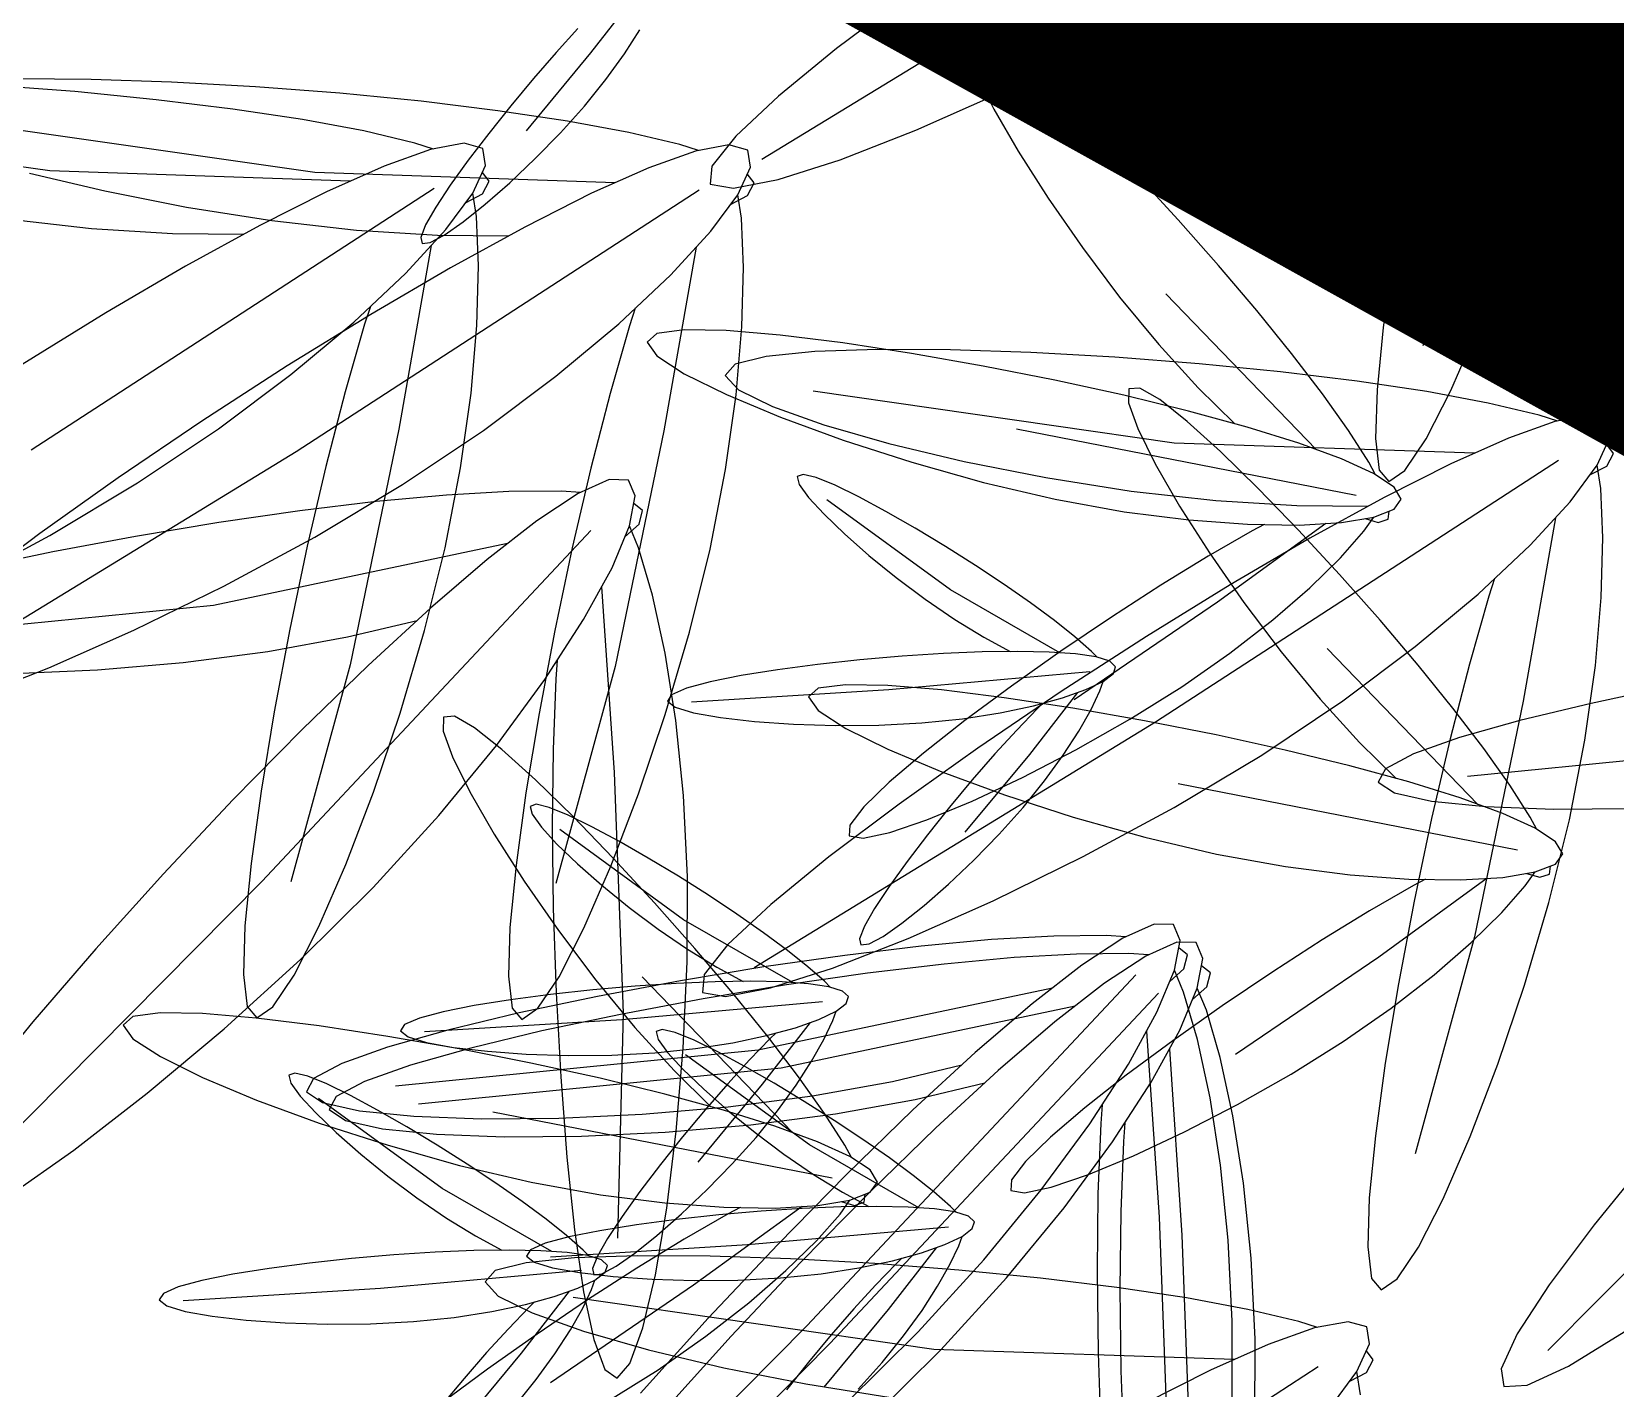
# Model space of a CAD drawing. Extents: x 302512 to 1034855, y -184136 to 410364.
# Drawn here: x 586775 to 588462, y 41846 to 43291 of the extents above; entities that cross this region are included whole.
import ezdxf

# ---------------------------------------------------------------- set-up
doc = ezdxf.new("R2010")
doc.units = 0
doc.header["$MEASUREMENT"] = 0
doc.linetypes.add('DASHED2', pattern=[0.375, 0.25, -0.125])
for name, color, linetype in [('PUB_TEXT', 7, 'Continuous'), ('坐椅', 7, 'Continuous'), ('树', 80, 'Continuous'), ('绿化', 97, 'Continuous'), ('绿地', 3, 'Continuous')]:
    doc.layers.add(name, color=color, linetype=linetype)
doc.styles.add('DIM_FONT', font='SIMPLEX.shx', dxfattribs={"width": 0.8})

# ---------------------------------------------------------------- blocks, each defined once
blk = doc.blocks.new('_F43BVI')
at = {"layer": '绿地'}
for p, q in [((-0.12917, 0.84887), (-0.16426, 0.68914)), ((-0.53226, 0.83899), (-0.43848, 0.78544)), ((-0.44282, 0.82194), (-0.47524, 0.8422)), ((-0.00488, 0.8314), (0.09169, 0.64362)), ((-0.41097, 0.80005), (-0.44282, 0.82194)), ((-0.38092, 0.77764), (-0.41097, 0.80005)), ((-0.28172, 0.7963), (-0.28648, 0.79462)), ((-0.27727, 0.79164), (-0.28172, 0.7963)), ((-0.2758, 0.78324), (-0.27727, 0.79164)), ((-0.49501, 0.78361), (-0.46214, 0.76467)), ((-0.43848, 0.78544), (-0.35416, 0.72998)), ((-0.26846, 0.78594), (-0.27895, 0.78766)), ((-0.24713, 0.78003), (-0.26846, 0.78594)), ((-0.1744, 0.78779), (-0.17825, 0.75194)), ((-0.35392, 0.75581), (-0.38092, 0.77764)), ((-0.30324, 0.77701), (-0.30838, 0.7699)), ((-0.22199, 0.77105), (-0.24713, 0.78003)), ((-0.30838, 0.7699), (-0.32063, 0.74979)), ((-0.28635, 0.7718), (-0.23074, 0.56357)), ((-0.19383, 0.75909), (-0.22199, 0.77105)), ((-0.46214, 0.76467), (-0.42904, 0.7465)), ((-0.26237, 0.76259), (-0.18863, 0.72331)), ((-0.33118, 0.73569), (-0.35392, 0.75581)), ((-0.16344, 0.74422), (-0.19383, 0.75909)), ((-0.13839, 0.7212), (-0.12789, 0.7543)), ((-0.42904, 0.7465), (-0.39705, 0.72986)), ((-0.32063, 0.74979), (-0.33402, 0.72522)), ((-0.17825, 0.75194), (-0.18085, 0.71921)), ((-0.13161, 0.72653), (-0.16344, 0.74422)), ((-0.30113, 0.737), (-0.34724, 0.61025)), ((-0.31394, 0.71837), (-0.33118, 0.73569)), ((-0.39705, 0.72986), (-0.36751, 0.71553)), ((-0.33402, 0.72522), (-0.34819, 0.69692)), ((-0.24486, 0.72819), (-0.23811, 0.72328)), ((-0.09919, 0.70626), (-0.13161, 0.72653)), ((-0.30344, 0.70497), (-0.31394, 0.71837)), ((-0.23811, 0.72328), (-0.21191, 0.70553)), ((-0.18863, 0.72331), (-0.09486, 0.66976)), ((-0.18085, 0.71921), (-0.18198, 0.69115)), ((-0.14886, 0.6927), (-0.13839, 0.7212)), ((-0.36751, 0.71553), (-0.34178, 0.70428)), ((-0.13202, 0.71132), (-0.13824, 0.71021)), ((-0.11122, 0.71053), (-0.11452, 0.71204)), ((-0.34178, 0.70428), (-0.3212, 0.69686)), ((-0.3009, 0.69659), (-0.30344, 0.70497)), ((-0.21191, 0.70553), (-0.18277, 0.68694)), ((-0.15465, 0.70594), (-0.17387, 0.69993)), ((-0.13824, 0.71021), (-0.15465, 0.70594)), ((-0.1147, 0.70081), (-0.11125, 0.70589)), ((-0.10955, 0.69853), (-0.11412, 0.70467)), ((-0.11125, 0.70589), (-0.11122, 0.71053)), ((-0.06734, 0.68437), (-0.09919, 0.70626)), ((-0.34819, 0.69692), (-0.36282, 0.66561)), ((-0.3212, 0.69686), (-0.30713, 0.69404)), ((-0.30713, 0.69404), (-0.3009, 0.69659)), ((-0.12588, 0.70017), (-0.20135, 0.56457)), ((-0.17387, 0.69993), (-0.19537, 0.69238)), ((-0.10147, 0.68479), (-0.10955, 0.69853)), ((-0.31197, 0.69069), (-0.32838, 0.68642)), ((-0.30575, 0.69179), (-0.31197, 0.69069)), ((-0.28496, 0.69101), (-0.28826, 0.69252)), ((-0.28499, 0.68637), (-0.28496, 0.69101)), ((-0.15095, 0.68956), (-0.23827, 0.64706)), ((-0.19537, 0.69238), (-0.21861, 0.6835)), ((-0.18198, 0.69115), (-0.18141, 0.66928)), ((-0.15872, 0.67035), (-0.14886, 0.6927)), ((-0.32838, 0.68642), (-0.34761, 0.6804)), ((-0.30351, 0.65392), (-0.29331, 0.68427)), ((-0.28844, 0.68128), (-0.28499, 0.68637)), ((-0.28329, 0.679), (-0.28785, 0.68515)), ((-0.21861, 0.6835), (-0.24307, 0.6735)), ((-0.18277, 0.68694), (-0.15138, 0.66794)), ((-0.11809, 0.68339), (-0.09959, 0.62616)), ((-0.09295, 0.66756), (-0.10147, 0.68479)), ((-0.0373, 0.66196), (-0.06734, 0.68437)), ((-0.57436, 0.67924), (-0.52551, 0.47382)), ((-0.29962, 0.68064), (-0.37509, 0.54505)), ((-0.34761, 0.6804), (-0.36911, 0.67285)), ((-0.27521, 0.66527), (-0.28329, 0.679)), ((-0.32469, 0.67003), (-0.41201, 0.62753)), ((-0.36911, 0.67285), (-0.39235, 0.66398)), ((-0.24307, 0.6735), (-0.26812, 0.66261)), ((-0.18141, 0.66928), (-0.17891, 0.65514)), ((-0.16739, 0.65569), (-0.15872, 0.67035)), ((-0.15138, 0.66794), (-0.11852, 0.64899)), ((-0.09486, 0.66976), (-0.01053, 0.6143)), ((-0.39235, 0.66398), (-0.41681, 0.65397)), ((-0.36282, 0.66561), (-0.37757, 0.63201)), ((-0.26812, 0.66261), (-0.29283, 0.65126)), ((-0.29182, 0.66387), (-0.27333, 0.60663)), ((-0.26669, 0.64804), (-0.27521, 0.66527)), ((-0.08437, 0.64727), (-0.09295, 0.66756)), ((-0.01029, 0.64014), (-0.0373, 0.66196)), ((-0.41681, 0.65397), (-0.44186, 0.64309)), ((-0.3169, 0.62005), (-0.30351, 0.65392)), ((-0.19378, 0.64776), (-0.17331, 0.65836)), ((-0.17891, 0.65514), (-0.17426, 0.65027)), ((-0.17426, 0.65027), (-0.16739, 0.65569)), ((-0.12625, 0.65683), (-0.12521, 0.65091)), ((-0.29283, 0.65126), (-0.31617, 0.63989)), ((-0.25811, 0.62775), (-0.26669, 0.64804)), ((-0.21766, 0.63694), (-0.19378, 0.64776)), ((-0.12521, 0.65091), (-0.12054, 0.62861)), ((-0.11852, 0.64899), (-0.08541, 0.63082)), ((-0.07609, 0.62437), (-0.08437, 0.64727)), ((-0.44186, 0.64309), (-0.46657, 0.63174)), ((-0.31617, 0.63989), (-0.33712, 0.62895)), ((0.01245, 0.62001), (-0.01029, 0.64014)), ((-0.36752, 0.62824), (-0.34705, 0.63883)), ((-0.29998, 0.63731), (-0.29895, 0.63139)), ((-0.24328, 0.62688), (-0.21766, 0.63694)), ((-0.46657, 0.63174), (-0.48991, 0.62037)), ((-0.37757, 0.63201), (-0.39206, 0.59695)), ((-0.3914, 0.61741), (-0.36752, 0.62824)), ((-0.33712, 0.62895), (-0.35467, 0.6189)), ((-0.29895, 0.63139), (-0.29427, 0.60908)), ((-0.2696, 0.61784), (-0.24328, 0.62688)), ((-0.24983, 0.60484), (-0.25811, 0.62775)), ((-0.12054, 0.62861), (-0.11477, 0.6044)), ((-0.09959, 0.62616), (-0.07787, 0.5515)), ((-0.08541, 0.63082), (-0.05342, 0.61418)), ((-0.48991, 0.62037), (-0.51086, 0.60943)), ((-0.35467, 0.6189), (-0.36778, 0.61018)), ((-0.33276, 0.58526), (-0.3169, 0.62005)), ((-0.06848, 0.59927), (-0.07609, 0.62437)), ((0.02969, 0.60269), (0.01245, 0.62001)), ((-0.41702, 0.60735), (-0.3914, 0.61741)), ((-0.29545, 0.61008), (-0.2696, 0.61784)), ((-0.05342, 0.61418), (-0.02388, 0.59986)), ((-0.51086, 0.60943), (-0.5284, 0.59937)), ((-0.44334, 0.59832), (-0.41702, 0.60735)), ((-0.34724, 0.61025), (-0.41951, 0.46355)), ((-0.36778, 0.61018), (-0.37545, 0.60325)), ((-0.31965, 0.60382), (-0.29545, 0.61008)), ((-0.29427, 0.60908), (-0.2885, 0.58488)), ((-0.27333, 0.60663), (-0.25161, 0.53198)), ((-0.24221, 0.57975), (-0.24983, 0.60484)), ((-0.11477, 0.6044), (-0.10804, 0.57885)), ((-0.5284, 0.59937), (-0.54152, 0.59065)), ((-0.46919, 0.59055), (-0.44334, 0.59832)), ((-0.39206, 0.59695), (-0.40576, 0.56176)), ((-0.37545, 0.60325), (-0.37664, 0.59855)), ((-0.37664, 0.59855), (-0.37071, 0.59643)), ((-0.35845, 0.59676), (-0.34104, 0.5993)), ((-0.34104, 0.5993), (-0.31965, 0.60382)), ((-0.06184, 0.57256), (-0.06848, 0.59927)), ((-0.02388, 0.59986), (0.00185, 0.5886)), ((0.04019, 0.58929), (0.02969, 0.60269)), ((-0.54152, 0.59065), (-0.54919, 0.58372)), ((-0.49339, 0.58429), (-0.46919, 0.59055)), ((-0.37071, 0.59643), (-0.35845, 0.59676)), ((-0.54919, 0.58372), (-0.55038, 0.57903)), ((-0.51478, 0.57977), (-0.49339, 0.58429)), ((-0.35031, 0.55083), (-0.33276, 0.58526)), ((-0.2885, 0.58488), (-0.28178, 0.55933)), ((0.00185, 0.5886), (0.02243, 0.58118)), ((0.04273, 0.58091), (0.04019, 0.58929)), ((-0.55038, 0.57903), (-0.54445, 0.5769)), ((-0.54445, 0.5769), (-0.53219, 0.57723)), ((-0.53219, 0.57723), (-0.51478, 0.57977)), ((-0.23558, 0.55303), (-0.24221, 0.57975)), ((-0.10804, 0.57885), (-0.10052, 0.5526)), ((0.02243, 0.58118), (0.0365, 0.57836)), ((0.0365, 0.57836), (0.04273, 0.58091)), ((-0.05632, 0.54529), (-0.06184, 0.57256)), ((-0.40576, 0.56176), (-0.41808, 0.52787)), ((-0.23074, 0.56357), (-0.18188, 0.35815)), ((0.07138, 0.56783), (0.06662, 0.56615)), ((0.07583, 0.56318), (0.07138, 0.56783)), ((0.0773, 0.55477), (0.07583, 0.56318)), ((-0.28178, 0.55933), (-0.27426, 0.53307)), ((0.08464, 0.55747), (0.07415, 0.55919)), ((-0.36861, 0.51812), (-0.35031, 0.55083)), ((-0.26659, 0.54772), (-0.2699, 0.54609)), ((-0.23006, 0.52576), (-0.23558, 0.55303)), ((-0.11625, 0.55209), (-0.12047, 0.54932)), ((-0.11082, 0.54863), (-0.11625, 0.55209)), ((-0.10738, 0.54082), (-0.11082, 0.54863)), ((-0.10052, 0.5526), (-0.09248, 0.52662)), ((0.04986, 0.54854), (0.04472, 0.54143)), ((-0.2784, 0.54104), (-0.2882, 0.53455)), ((-0.26135, 0.54247), (-0.28165, 0.45425)), ((-0.2699, 0.54609), (-0.2784, 0.54104)), ((-0.25193, 0.5442), (-0.25548, 0.5469)), ((-0.24517, 0.53781), (-0.25193, 0.5442)), ((-0.1271, 0.54486), (-0.13131, 0.54209)), ((-0.12166, 0.5414), (-0.1271, 0.54486)), ((-0.11822, 0.53359), (-0.12166, 0.5414)), ((-0.1009, 0.5452), (-0.11149, 0.54436)), ((-0.07877, 0.54456), (-0.1009, 0.5452)), ((-0.05222, 0.54186), (-0.07877, 0.54456)), ((-0.052, 0.51865), (-0.05632, 0.54529)), ((-0.02201, 0.53698), (-0.05222, 0.54186)), ((0.04472, 0.54143), (0.03247, 0.52132)), ((0.06675, 0.54333), (0.12236, 0.3351)), ((-0.2882, 0.53455), (-0.29902, 0.52684)), ((-0.27426, 0.53307), (-0.26622, 0.50709)), ((-0.25426, 0.53433), (-0.23462, 0.50526)), ((-0.23761, 0.52953), (-0.24517, 0.53781)), ((-0.11174, 0.53797), (-0.12234, 0.53713)), ((-0.08962, 0.53733), (-0.11174, 0.53797)), ((-0.06306, 0.53463), (-0.08962, 0.53733)), ((-0.03286, 0.52975), (-0.06306, 0.53463)), ((0.01105, 0.52981), (-0.02201, 0.53698)), ((-0.41808, 0.52787), (-0.42843, 0.49672)), ((-0.27367, 0.53246), (-0.31571, 0.49448)), ((-0.29902, 0.52684), (-0.31061, 0.51809)), ((-0.22951, 0.51956), (-0.23761, 0.52953)), ((-0.13253, 0.52821), (-0.13582, 0.52008)), ((-0.11488, 0.52719), (-0.01108, 0.3383)), ((-0.09248, 0.52662), (-0.08426, 0.502)), ((0.00021, 0.52258), (-0.03286, 0.52975)), ((0.04619, 0.52024), (0.01105, 0.52981)), ((-0.22573, 0.49912), (-0.23006, 0.52576)), ((-0.22116, 0.50806), (-0.22951, 0.51956)), ((-0.14337, 0.52098), (-0.14666, 0.51285)), ((-0.13582, 0.52008), (-0.14291, 0.49762)), ((-0.12573, 0.51996), (-0.02193, 0.33107)), ((-0.08939, 0.52398), (-0.00841, 0.50348)), ((0.03535, 0.51301), (0.00021, 0.52258)), ((0.03247, 0.52132), (0.01908, 0.49675)), ((0.08252, 0.50832), (0.04619, 0.52024)), ((-0.38672, 0.4885), (-0.36861, 0.51812)), ((-0.31061, 0.51809), (-0.32269, 0.50852)), ((-0.25452, 0.51813), (-0.25299, 0.51497)), ((-0.25299, 0.51497), (-0.24675, 0.50324)), ((-0.14666, 0.51285), (-0.15375, 0.49039)), ((-0.10024, 0.51675), (-0.01925, 0.49625)), ((-0.04895, 0.49383), (-0.052, 0.51865)), ((0.07167, 0.50109), (0.03535, 0.51301)), ((-0.32269, 0.50852), (-0.33496, 0.49836)), ((-0.2909, 0.50209), (-0.28114, 0.51135)), ((-0.26622, 0.50709), (-0.25799, 0.48247)), ((-0.23462, 0.50526), (-0.21034, 0.46694)), ((-0.21282, 0.49524), (-0.22116, 0.50806)), ((0.05197, 0.50853), (0.00586, 0.38178)), ((-0.33496, 0.49836), (-0.34697, 0.488)), ((-0.30252, 0.49216), (-0.2909, 0.50209)), ((-0.24675, 0.50324), (-0.23959, 0.49061)), ((-0.22268, 0.47431), (-0.22573, 0.49912)), ((-0.14291, 0.49762), (-0.15003, 0.47057)), ((-0.08426, 0.502), (-0.07615, 0.47979)), ((-0.00841, 0.50348), (0.09545, 0.47392)), ((-0.42843, 0.49672), (-0.43624, 0.46974)), ((-0.31571, 0.49448), (-0.37138, 0.45425)), ((-0.31525, 0.48236), (-0.30252, 0.49216)), ((-0.23959, 0.49061), (-0.23168, 0.47738)), ((-0.20477, 0.48134), (-0.21282, 0.49524)), ((-0.15375, 0.49039), (-0.16087, 0.46334)), ((-0.06417, 0.49478), (-0.05644, 0.49162)), ((-0.05644, 0.49162), (-0.02675, 0.48065)), ((-0.04726, 0.47204), (-0.04895, 0.49383)), ((-0.01925, 0.49625), (0.08461, 0.46669)), ((0.01908, 0.49675), (0.00491, 0.46845)), ((-0.40371, 0.46333), (-0.38672, 0.4885)), ((-0.34697, 0.488), (-0.3582, 0.47784)), ((-0.12091, 0.48987), (-0.13537, 0.35577)), ((-0.07502, 0.48755), (-0.06729, 0.48439)), ((-0.06729, 0.48439), (-0.0376, 0.47342)), ((-0.3582, 0.47784), (-0.36817, 0.46832)), ((-0.32853, 0.47304), (-0.31525, 0.48236)), ((-0.25799, 0.48247), (-0.24988, 0.46027)), ((-0.23168, 0.47738), (-0.22321, 0.46389)), ((-0.19726, 0.46696), (-0.20477, 0.48134)), ((-0.13176, 0.48264), (-0.14622, 0.34854)), ((-0.07615, 0.47979), (-0.06847, 0.46109)), ((-0.02675, 0.48065), (0.00598, 0.46957)), ((-0.43624, 0.46974), (-0.44091, 0.44837)), ((-0.34176, 0.46449), (-0.32853, 0.47304)), ((-0.22099, 0.45251), (-0.22268, 0.47431)), ((-0.15003, 0.47057), (-0.15702, 0.4397)), ((-0.04701, 0.45444), (-0.04726, 0.47204)), ((-0.0376, 0.47342), (-0.00486, 0.46234)), ((0.00598, 0.46957), (0.04101, 0.45862)), ((-0.51658, 0.46733), (-0.52134, 0.46565)), ((-0.51213, 0.46267), (-0.51658, 0.46733)), ((-0.51066, 0.45426), (-0.51213, 0.46267)), ((-0.41863, 0.44398), (-0.40371, 0.46333)), ((-0.36817, 0.46832), (-0.37637, 0.45984)), ((-0.35431, 0.45706), (-0.34176, 0.46449)), ((-0.22321, 0.46389), (-0.2145, 0.45063)), ((-0.19052, 0.45273), (-0.19726, 0.46696)), ((-0.16087, 0.46334), (-0.16787, 0.43247)), ((0.00491, 0.46845), (-0.00972, 0.43714)), ((-0.00486, 0.46234), (0.03016, 0.45139)), ((-0.50332, 0.45696), (-0.51381, 0.45868)), ((-0.48199, 0.45106), (-0.50332, 0.45696)), ((-0.37637, 0.45984), (-0.38231, 0.45282)), ((-0.36556, 0.45106), (-0.35431, 0.45706)), ((-0.24988, 0.46027), (-0.2422, 0.44156)), ((-0.06847, 0.46109), (-0.06153, 0.44695)), ((0.04101, 0.45862), (0.07745, 0.44809)), ((-0.5381, 0.44804), (-0.54324, 0.44092)), ((-0.45685, 0.44208), (-0.48199, 0.45106)), ((-0.44091, 0.44837), (-0.44187, 0.43405)), ((-0.38231, 0.45282), (-0.38548, 0.4477)), ((-0.38548, 0.4477), (-0.38538, 0.44487)), ((-0.3749, 0.44681), (-0.36556, 0.45106)), ((-0.28165, 0.45425), (-0.30391, 0.36841)), ((-0.22074, 0.43492), (-0.22099, 0.45251)), ((-0.2145, 0.45063), (-0.20589, 0.43817)), ((-0.18478, 0.43932), (-0.19052, 0.45273)), ((-0.04828, 0.44225), (-0.04701, 0.45444)), ((0.03016, 0.45139), (0.06661, 0.44086)), ((-0.61439, 0.44467), (-0.59475, 0.4156)), ((-0.54324, 0.44092), (-0.55549, 0.42081)), ((-0.52121, 0.44282), (-0.4656, 0.23459)), ((-0.42869, 0.43011), (-0.45685, 0.44208)), ((-0.43055, 0.43182), (-0.41863, 0.44398)), ((-0.38538, 0.44487), (-0.38172, 0.44464)), ((-0.38172, 0.44464), (-0.3749, 0.44681)), ((-0.2422, 0.44156), (-0.23527, 0.42742)), ((-0.06153, 0.44695), (-0.05566, 0.43844)), ((-0.05116, 0.43664), (-0.04828, 0.44225)), ((-0.58965, 0.4299), (-0.59774, 0.43988)), ((-0.49723, 0.43361), (-0.42349, 0.39434)), ((-0.44187, 0.43405), (-0.43852, 0.4282)), ((-0.22202, 0.42273), (-0.22074, 0.43492)), ((-0.20589, 0.43817), (-0.19775, 0.42704)), ((-0.1803, 0.42738), (-0.18478, 0.43932)), ((-0.15702, 0.4397), (-0.16374, 0.4058)), ((-0.10336, 0.40863), (-0.10071, 0.44054)), ((-0.05566, 0.43844), (-0.05116, 0.43664)), ((-0.00972, 0.43714), (-0.02447, 0.40354)), ((-0.58129, 0.41841), (-0.58965, 0.4299)), ((-0.43852, 0.4282), (-0.43055, 0.43182)), ((-0.3983, 0.41524), (-0.42869, 0.43011)), ((-0.23527, 0.42742), (-0.2294, 0.41892)), ((-0.19775, 0.42704), (-0.19041, 0.41781)), ((-0.17731, 0.41756), (-0.1803, 0.42738)), ((-0.16787, 0.43247), (-0.17458, 0.39857)), ((-0.1142, 0.4014), (-0.11156, 0.4333)), ((-0.55549, 0.42081), (-0.56888, 0.39625)), ((-0.2249, 0.41712), (-0.22202, 0.42273)), ((-0.60688, 0.41358), (-0.59973, 0.40095)), ((-0.59475, 0.4156), (-0.57048, 0.37729)), ((-0.57296, 0.40558), (-0.58129, 0.41841)), ((-0.36647, 0.39755), (-0.3983, 0.41524)), ((-0.2294, 0.41892), (-0.2249, 0.41712)), ((-0.19041, 0.41781), (-0.18423, 0.41101)), ((-0.17605, 0.41052), (-0.17731, 0.41756)), ((-0.53599, 0.40803), (-0.5821, 0.28128)), ((-0.56491, 0.39168), (-0.57296, 0.40558)), ((-0.18423, 0.41101), (-0.17956, 0.40719)), ((-0.17956, 0.40719), (-0.17675, 0.40692)), ((-0.17675, 0.40692), (-0.17605, 0.41052)), ((-0.16374, 0.4058), (-0.17003, 0.36964)), ((-0.10826, 0.37254), (-0.10336, 0.40863)), ((-0.04428, 0.4051), (-0.06459, 0.31688)), ((-0.05283, 0.40872), (-0.06133, 0.40367)), ((-0.04952, 0.41035), (-0.05283, 0.40872)), ((-0.03486, 0.40683), (-0.03841, 0.40953)), ((-0.02811, 0.40044), (-0.03486, 0.40683)), ((-0.59973, 0.40095), (-0.59181, 0.38772)), ((-0.47972, 0.39922), (-0.47297, 0.3943)), ((-0.17458, 0.39857), (-0.18087, 0.36241)), ((-0.1191, 0.36531), (-0.1142, 0.4014)), ((-0.06133, 0.40367), (-0.07113, 0.39718)), ((-0.02447, 0.40354), (-0.03896, 0.36849)), ((-0.02054, 0.39216), (-0.02811, 0.40044)), ((-0.56888, 0.39625), (-0.58305, 0.36795)), ((-0.55739, 0.3773), (-0.56491, 0.39168)), ((-0.47297, 0.3943), (-0.44677, 0.37656)), ((-0.42349, 0.39434), (-0.32972, 0.34079)), ((-0.33405, 0.37729), (-0.36647, 0.39755)), ((-0.05661, 0.39509), (-0.09864, 0.35711)), ((-0.07113, 0.39718), (-0.08195, 0.38947)), ((-0.03719, 0.39696), (-0.01755, 0.36789)), ((-0.01244, 0.38219), (-0.02054, 0.39216)), ((-0.59181, 0.38772), (-0.58334, 0.37423)), ((-0.16637, 0.38631), (-0.17487, 0.38125)), ((-0.16306, 0.38794), (-0.16637, 0.38631)), ((-0.1484, 0.38441), (-0.15195, 0.38711)), ((-0.14165, 0.37802), (-0.1484, 0.38441)), ((-0.08195, 0.38947), (-0.09354, 0.38072)), ((-0.55065, 0.36307), (-0.55739, 0.3773)), ((-0.3022, 0.3554), (-0.33405, 0.37729)), ((-0.17487, 0.38125), (-0.18467, 0.37477)), ((-0.15782, 0.38268), (-0.17813, 0.29446)), ((-0.13408, 0.36975), (-0.14165, 0.37802)), ((-0.09354, 0.38072), (-0.10562, 0.37115)), ((0.00586, 0.38178), (-0.06641, 0.23508)), ((-0.03746, 0.38076), (-0.03592, 0.3776)), ((-0.03592, 0.3776), (-0.02968, 0.36587)), ((-0.00409, 0.37069), (-0.01244, 0.38219)), ((-0.58334, 0.37423), (-0.57463, 0.36098)), ((-0.44677, 0.37656), (-0.41763, 0.35797)), ((-0.39243, 0.37423), (-0.39665, 0.37146)), ((-0.387, 0.37077), (-0.39243, 0.37423)), ((-0.38356, 0.36296), (-0.387, 0.37077)), ((-0.17015, 0.37267), (-0.21218, 0.3347)), ((-0.18467, 0.37477), (-0.19549, 0.36705)), ((-0.17003, 0.36964), (-0.17572, 0.33214)), ((-0.15073, 0.37455), (-0.13109, 0.34547)), ((-0.12598, 0.35977), (-0.13408, 0.36975)), ((-0.10562, 0.37115), (-0.11789, 0.36099)), ((-0.11534, 0.33497), (-0.10826, 0.37254)), ((-0.09358, 0.37226), (-0.10999, 0.36799)), ((-0.08736, 0.37337), (-0.09358, 0.37226)), ((-0.07383, 0.36472), (-0.06408, 0.37398)), ((-0.06657, 0.37258), (-0.06987, 0.37409)), ((-0.06659, 0.36794), (-0.06657, 0.37258)), ((0.00425, 0.35787), (-0.00409, 0.37069)), ((-0.58305, 0.36795), (-0.59768, 0.33664)), ((-0.54492, 0.34966), (-0.55065, 0.36307)), ((-0.37708, 0.36733), (-0.38767, 0.3665)), ((-0.35495, 0.3667), (-0.37708, 0.36733)), ((-0.3284, 0.364), (-0.35495, 0.3667)), ((-0.29819, 0.35911), (-0.3284, 0.364)), ((-0.19549, 0.36705), (-0.20708, 0.35831)), ((-0.18087, 0.36241), (-0.18656, 0.32491)), ((-0.10999, 0.36799), (-0.12921, 0.36198)), ((-0.12618, 0.32774), (-0.1191, 0.36531)), ((-0.08546, 0.35479), (-0.07383, 0.36472)), ((-0.07004, 0.36286), (-0.06659, 0.36794)), ((-0.06489, 0.36058), (-0.06946, 0.36672)), ((-0.03896, 0.36849), (-0.05266, 0.33329)), ((-0.02968, 0.36587), (-0.02252, 0.35324)), ((-0.01755, 0.36789), (0.00673, 0.32957)), ((-0.57463, 0.36098), (-0.56603, 0.34851)), ((-0.53837, 0.32495), (-0.52817, 0.35529)), ((-0.41763, 0.35797), (-0.38624, 0.33896)), ((-0.27216, 0.33299), (-0.3022, 0.3554)), ((-0.26513, 0.35194), (-0.29819, 0.35911)), ((-0.20708, 0.35831), (-0.21916, 0.34874)), ((-0.13537, 0.35577), (-0.17046, 0.19604)), ((-0.08123, 0.36222), (-0.1567, 0.22662)), ((-0.09864, 0.35711), (-0.15431, 0.31688)), ((-0.151, 0.35834), (-0.14946, 0.35519)), ((-0.12921, 0.36198), (-0.15071, 0.35443)), ((-0.11789, 0.36099), (-0.1299, 0.35063)), ((-0.11763, 0.34828), (-0.12598, 0.35977)), ((-0.05681, 0.34684), (-0.06489, 0.36058)), ((0.00279, 0.32236), (0.02034, 0.3568)), ((0.01229, 0.34397), (0.00425, 0.35787)), ((-0.56603, 0.34851), (-0.55788, 0.33739)), ((-0.55412, 0.35454), (-0.55888, 0.35286)), ((-0.54967, 0.34988), (-0.55412, 0.35454)), ((-0.5482, 0.34147), (-0.54967, 0.34988)), ((-0.54044, 0.33772), (-0.54492, 0.34966)), ((-0.40871, 0.35035), (-0.412, 0.34221)), ((-0.39106, 0.34933), (-0.28726, 0.16044)), ((-0.22999, 0.34237), (-0.26513, 0.35194)), ((-0.21916, 0.34874), (-0.23143, 0.33858)), ((-0.10629, 0.35161), (-0.19361, 0.30911)), ((-0.18737, 0.34231), (-0.17762, 0.35157)), ((-0.14622, 0.34854), (-0.18131, 0.18881)), ((-0.15071, 0.35443), (-0.17396, 0.34555)), ((-0.14946, 0.35519), (-0.14322, 0.34345)), ((-0.1299, 0.35063), (-0.14113, 0.34047)), ((-0.10929, 0.33545), (-0.11763, 0.34828)), ((-0.09818, 0.34499), (-0.08546, 0.35479)), ((-0.02252, 0.35324), (-0.01461, 0.34001)), ((-0.54086, 0.34417), (-0.55135, 0.34589)), ((-0.51953, 0.33826), (-0.54086, 0.34417)), ((-0.412, 0.34221), (-0.41909, 0.31975)), ((-0.36557, 0.34612), (-0.28459, 0.32562)), ((-0.19366, 0.33046), (-0.22999, 0.34237)), ((-0.199, 0.33237), (-0.18737, 0.34231)), ((-0.17396, 0.34555), (-0.19841, 0.33555)), ((-0.14322, 0.34345), (-0.13606, 0.33082)), ((-0.13109, 0.34547), (-0.10681, 0.30716)), ((-0.11147, 0.33567), (-0.09818, 0.34499)), ((-0.07343, 0.34544), (-0.05494, 0.28821)), ((-0.0483, 0.32961), (-0.05681, 0.34684)), ((-0.59768, 0.33664), (-0.61243, 0.30303)), ((-0.57564, 0.33524), (-0.58078, 0.32813)), ((-0.55788, 0.33739), (-0.55055, 0.32815)), ((-0.53745, 0.3279), (-0.54044, 0.33772)), ((-0.49439, 0.32929), (-0.51953, 0.33826)), ((-0.38624, 0.33896), (-0.35337, 0.32002)), ((-0.32972, 0.34079), (-0.24539, 0.28533)), ((-0.21218, 0.3347), (-0.26785, 0.29447)), ((-0.23143, 0.33858), (-0.24344, 0.32821)), ((-0.19841, 0.33555), (-0.22346, 0.32466)), ((-0.14113, 0.34047), (-0.1511, 0.33095)), ((-0.12469, 0.32712), (-0.11147, 0.33567)), ((-0.12414, 0.29734), (-0.11534, 0.33497)), ((-0.10125, 0.32156), (-0.10929, 0.33545)), ((-0.01461, 0.34001), (-0.00614, 0.32652)), ((-0.01108, 0.3383), (0.08548, 0.15053)), ((-0.58078, 0.32813), (-0.59303, 0.30802)), ((-0.55875, 0.33003), (-0.50314, 0.1218)), ((-0.55055, 0.32815), (-0.54437, 0.32135)), ((-0.53618, 0.32087), (-0.53745, 0.3279)), ((-0.46623, 0.31732), (-0.49439, 0.32929)), ((-0.24515, 0.31116), (-0.27216, 0.33299)), ((-0.24344, 0.32821), (-0.25467, 0.31806)), ((-0.21172, 0.32258), (-0.199, 0.33237)), ((-0.1575, 0.31682), (-0.19366, 0.33046)), ((-0.17572, 0.33214), (-0.1806, 0.29469)), ((-0.1511, 0.33095), (-0.1593, 0.32247)), ((-0.13724, 0.31969), (-0.12469, 0.32712)), ((-0.13606, 0.33082), (-0.12815, 0.3176)), ((-0.13499, 0.29011), (-0.12618, 0.32774)), ((-0.05266, 0.33329), (-0.06498, 0.2994)), ((-0.03972, 0.30933), (-0.0483, 0.32961)), ((-0.02193, 0.33107), (0.07464, 0.1433)), ((-0.55176, 0.29108), (-0.53837, 0.32495)), ((-0.54437, 0.32135), (-0.5397, 0.31753)), ((-0.53689, 0.31726), (-0.53618, 0.32087)), ((-0.53477, 0.32082), (-0.46103, 0.28155)), ((-0.41909, 0.31975), (-0.42621, 0.2927)), ((-0.35337, 0.32002), (-0.32027, 0.30184)), ((-0.28459, 0.32562), (-0.18073, 0.29605)), ((-0.22346, 0.32466), (-0.24817, 0.31331)), ((-0.22501, 0.31325), (-0.21172, 0.32258)), ((-0.18656, 0.32491), (-0.19145, 0.28746)), ((-0.1593, 0.32247), (-0.16524, 0.31545)), ((-0.14912, 0.30981), (-0.12865, 0.32041)), ((-0.09373, 0.30717), (-0.10125, 0.32156)), ((-0.01551, 0.28965), (0.00279, 0.32236)), ((-0.00614, 0.32652), (0.00257, 0.31326)), ((-0.5397, 0.31753), (-0.53689, 0.31726)), ((-0.43584, 0.30245), (-0.46623, 0.31732)), ((-0.34035, 0.31691), (-0.33262, 0.31375)), ((-0.33262, 0.31375), (-0.30293, 0.30279)), ((-0.24817, 0.31331), (-0.27151, 0.30194)), ((-0.25467, 0.31806), (-0.26464, 0.30853)), ((-0.23823, 0.30471), (-0.22501, 0.31325)), ((-0.16524, 0.31545), (-0.16841, 0.31033)), ((-0.15783, 0.30944), (-0.14849, 0.31369)), ((-0.12297, 0.30224), (-0.1575, 0.31682)), ((-0.14849, 0.31369), (-0.13724, 0.31969)), ((-0.12815, 0.3176), (-0.11968, 0.3041)), ((-0.06459, 0.31688), (-0.08685, 0.23104)), ((-0.08159, 0.31888), (-0.08056, 0.31296)), ((-0.08056, 0.31296), (-0.07588, 0.29066)), ((-0.59303, 0.30802), (-0.60642, 0.28345)), ((-0.39709, 0.312), (-0.41155, 0.1779)), ((-0.26464, 0.30853), (-0.27284, 0.30005)), ((-0.22241, 0.29104), (-0.24515, 0.31116)), ((-0.173, 0.29899), (-0.14912, 0.30981)), ((-0.16841, 0.31033), (-0.16832, 0.3075)), ((-0.16832, 0.3075), (-0.16465, 0.30727)), ((-0.16465, 0.30727), (-0.15783, 0.30944)), ((-0.08699, 0.29295), (-0.09373, 0.30717)), ((-0.03144, 0.28642), (-0.03972, 0.30933)), ((-0.61243, 0.30303), (-0.62692, 0.26798)), ((-0.40401, 0.28476), (-0.43584, 0.30245)), ((-0.32027, 0.30184), (-0.28828, 0.28521)), ((-0.30293, 0.30279), (-0.2702, 0.29171)), ((-0.27151, 0.30194), (-0.29246, 0.291)), ((-0.27284, 0.30005), (-0.27878, 0.29304)), ((-0.25078, 0.29728), (-0.23823, 0.30471)), ((-0.19863, 0.28893), (-0.173, 0.29899)), ((-0.09153, 0.28751), (-0.12297, 0.30224)), ((-0.11968, 0.3041), (-0.11097, 0.29085)), ((-0.06498, 0.2994), (-0.07533, 0.26825)), ((-0.57353, 0.29524), (-0.61964, 0.16848)), ((-0.42621, 0.2927), (-0.4332, 0.26183)), ((-0.27878, 0.29304), (-0.28195, 0.28791)), ((-0.2702, 0.29171), (-0.23517, 0.28076)), ((-0.26203, 0.29128), (-0.25078, 0.29728)), ((-0.17813, 0.29446), (-0.20039, 0.20862)), ((-0.1806, 0.29469), (-0.18446, 0.25884)), ((-0.18073, 0.29605), (-0.08558, 0.26237)), ((-0.13409, 0.2612), (-0.12414, 0.29734)), ((-0.08126, 0.27954), (-0.08699, 0.29295)), ((-0.56762, 0.25629), (-0.55176, 0.29108)), ((-0.51726, 0.28643), (-0.51051, 0.28151)), ((-0.37159, 0.2645), (-0.40401, 0.28476)), ((-0.29246, 0.291), (-0.31001, 0.28095)), ((-0.28828, 0.28521), (-0.25874, 0.27088)), ((-0.28195, 0.28791), (-0.28186, 0.28509)), ((-0.28186, 0.28509), (-0.27819, 0.28486)), ((-0.27819, 0.28486), (-0.27137, 0.28703)), ((-0.27137, 0.28703), (-0.26203, 0.29128)), ((-0.22495, 0.27989), (-0.19863, 0.28893)), ((-0.20517, 0.27372), (-0.22241, 0.29104)), ((-0.19145, 0.28746), (-0.1953, 0.25161)), ((-0.14493, 0.25397), (-0.13499, 0.29011)), ((-0.11097, 0.29085), (-0.10237, 0.27838)), ((-0.06464, 0.2734), (-0.09153, 0.28751)), ((-0.07588, 0.29066), (-0.07011, 0.26645)), ((-0.05494, 0.28821), (-0.03322, 0.21355)), ((-0.03362, 0.26003), (-0.01551, 0.28965)), ((-0.02382, 0.26132), (-0.03144, 0.28642)), ((-0.5821, 0.28128), (-0.65437, 0.13458)), ((-0.60642, 0.28345), (-0.62059, 0.25516)), ((-0.51051, 0.28151), (-0.48431, 0.26377)), ((-0.46103, 0.28155), (-0.36726, 0.228)), ((-0.31001, 0.28095), (-0.32312, 0.27223)), ((-0.25079, 0.27213), (-0.22495, 0.27989)), ((-0.23517, 0.28076), (-0.19873, 0.27022)), ((-0.10237, 0.27838), (-0.09422, 0.26726)), ((-0.07677, 0.26759), (-0.08126, 0.27954)), ((-0.32312, 0.27223), (-0.33079, 0.2653)), ((-0.275, 0.26587), (-0.25079, 0.27213)), ((-0.25874, 0.27088), (-0.23301, 0.25962)), ((-0.19467, 0.26031), (-0.20517, 0.27372)), ((-0.19873, 0.27022), (-0.16224, 0.26049)), ((-0.04376, 0.26071), (-0.06464, 0.2734)), ((-0.62692, 0.26798), (-0.64062, 0.23279)), ((-0.48431, 0.26377), (-0.45517, 0.24518)), ((-0.33974, 0.24261), (-0.37159, 0.2645)), ((-0.33079, 0.2653), (-0.33198, 0.2606)), ((-0.29639, 0.26135), (-0.275, 0.26587)), ((-0.09422, 0.26726), (-0.08689, 0.25802)), ((-0.07533, 0.26825), (-0.08314, 0.24127)), ((-0.07378, 0.25778), (-0.07677, 0.26759)), ((-0.07011, 0.26645), (-0.06338, 0.2409)), ((-0.58517, 0.22186), (-0.56762, 0.25629)), ((-0.4332, 0.26183), (-0.43992, 0.22793)), ((-0.37954, 0.23077), (-0.37689, 0.26267)), ((-0.33198, 0.2606), (-0.32605, 0.25848)), ((-0.32605, 0.25848), (-0.31379, 0.25881)), ((-0.31379, 0.25881), (-0.29639, 0.26135)), ((-0.23301, 0.25962), (-0.21243, 0.2522)), ((-0.19213, 0.25194), (-0.19467, 0.26031)), ((-0.18446, 0.25884), (-0.18706, 0.22611)), ((-0.16224, 0.26049), (-0.1272, 0.25199)), ((-0.14459, 0.22811), (-0.13409, 0.2612)), ((-0.08689, 0.25802), (-0.08071, 0.25122)), ((-0.07252, 0.25074), (-0.07378, 0.25778)), ((-0.05061, 0.23486), (-0.03362, 0.26003)), ((-0.03035, 0.25021), (-0.04376, 0.26071)), ((-0.01719, 0.23461), (-0.02382, 0.26132)), ((-0.62059, 0.25516), (-0.63522, 0.22385)), ((-0.21243, 0.2522), (-0.19836, 0.24939)), ((-0.19836, 0.24939), (-0.19213, 0.25194)), ((-0.1953, 0.25161), (-0.1979, 0.21888)), ((-0.15544, 0.22088), (-0.14493, 0.25397)), ((-0.1272, 0.25199), (-0.09509, 0.24514)), ((-0.08071, 0.25122), (-0.07604, 0.24741)), ((-0.07322, 0.24713), (-0.07252, 0.25074)), ((-0.02588, 0.24268), (-0.03035, 0.25021)), ((-0.57591, 0.21216), (-0.56571, 0.2425)), ((-0.45517, 0.24518), (-0.42378, 0.22617)), ((-0.3097, 0.22019), (-0.33974, 0.24261)), ((-0.07673, 0.24242), (-0.09703, 0.1542)), ((-0.09509, 0.24514), (-0.06742, 0.24037)), ((-0.08528, 0.24604), (-0.09378, 0.24099)), ((-0.08197, 0.24767), (-0.08528, 0.24604)), ((-0.07604, 0.24741), (-0.07322, 0.24713)), ((-0.06731, 0.24415), (-0.07086, 0.24685)), ((-0.06055, 0.23776), (-0.06731, 0.24415)), ((-0.03132, 0.23872), (-0.02588, 0.24268)), ((-0.4656, 0.23459), (-0.41674, 0.02917)), ((-0.10357, 0.2345), (-0.1144, 0.22679)), ((-0.09378, 0.24099), (-0.10357, 0.2345)), ((-0.08314, 0.24127), (-0.08781, 0.2199)), ((-0.06742, 0.24037), (-0.04566, 0.23808)), ((-0.06553, 0.21551), (-0.05061, 0.23486)), ((-0.06338, 0.2409), (-0.05586, 0.21465)), ((-0.05299, 0.22949), (-0.06055, 0.23776)), ((-0.04566, 0.23808), (-0.03132, 0.23872)), ((-0.64062, 0.23279), (-0.65294, 0.1989)), ((-0.43992, 0.22793), (-0.44621, 0.19178)), ((-0.38444, 0.19468), (-0.37954, 0.23077)), ((-0.36726, 0.228), (-0.28293, 0.17254)), ((-0.15507, 0.19961), (-0.14459, 0.22811)), ((-0.08905, 0.23241), (-0.13109, 0.19444)), ((-0.06964, 0.23428), (-0.04999, 0.20521)), ((-0.04489, 0.21951), (-0.05299, 0.22949)), ((-0.63522, 0.22385), (-0.64997, 0.19024)), ((-0.60347, 0.18915), (-0.58517, 0.22186)), ((-0.42378, 0.22617), (-0.39091, 0.20722)), ((-0.18706, 0.22611), (-0.18818, 0.19805)), ((-0.16591, 0.19238), (-0.15544, 0.22088)), ((-0.1144, 0.22679), (-0.12599, 0.21804)), ((-0.28269, 0.19837), (-0.3097, 0.22019)), ((-0.1979, 0.21888), (-0.19903, 0.19082)), ((-0.12599, 0.21804), (-0.13807, 0.20847)), ((-0.08781, 0.2199), (-0.08877, 0.20558)), ((-0.07745, 0.20335), (-0.06553, 0.21551)), ((-0.0699, 0.21808), (-0.06836, 0.21493)), ((-0.06836, 0.21493), (-0.06213, 0.20319)), ((-0.05586, 0.21465), (-0.04783, 0.18867)), ((-0.03654, 0.20801), (-0.04489, 0.21951)), ((-0.5893, 0.17829), (-0.57591, 0.21216)), ((-0.39091, 0.20722), (-0.35781, 0.18905)), ((-0.13807, 0.20847), (-0.15034, 0.19831)), ((-0.10627, 0.20205), (-0.09652, 0.2113)), ((-0.0282, 0.19519), (-0.03654, 0.20801)), ((-0.16493, 0.17725), (-0.15507, 0.19961)), ((-0.1179, 0.19211), (-0.10627, 0.20205)), ((-0.08877, 0.20558), (-0.08542, 0.19974)), ((-0.08542, 0.19974), (-0.07745, 0.20335)), ((-0.06213, 0.20319), (-0.05497, 0.19056)), ((-0.04999, 0.20521), (-0.02572, 0.1669)), ((-0.65294, 0.1989), (-0.66329, 0.16774)), ((-0.39152, 0.15711), (-0.38444, 0.19468)), ((-0.25995, 0.17824), (-0.28269, 0.19837)), ((-0.18818, 0.19805), (-0.18761, 0.17618)), ((-0.13109, 0.19444), (-0.18676, 0.1542)), ((-0.17577, 0.17002), (-0.16591, 0.19238)), ((-0.15034, 0.19831), (-0.16234, 0.18795)), ((-0.13063, 0.18232), (-0.1179, 0.19211)), ((-0.64997, 0.19024), (-0.66446, 0.15519)), ((-0.62158, 0.15952), (-0.60347, 0.18915)), ((-0.44621, 0.19178), (-0.4519, 0.15427)), ((-0.35781, 0.18905), (-0.32582, 0.17242)), ((-0.19903, 0.19082), (-0.19845, 0.16895)), ((-0.16234, 0.18795), (-0.17358, 0.17779)), ((-0.05497, 0.19056), (-0.04706, 0.17733)), ((-0.04783, 0.18867), (-0.0396, 0.16405)), ((-0.60516, 0.1435), (-0.5893, 0.17829)), ((-0.41155, 0.1779), (-0.44664, 0.01818)), ((-0.24271, 0.16093), (-0.25995, 0.17824)), ((-0.17358, 0.17779), (-0.18355, 0.16827)), ((-0.14391, 0.17299), (-0.13063, 0.18232)), ((-0.32582, 0.17242), (-0.29628, 0.15809)), ((-0.18761, 0.17618), (-0.18511, 0.16205)), ((-0.17359, 0.16259), (-0.16493, 0.17725)), ((-0.15714, 0.16445), (-0.14391, 0.17299)), ((-0.04706, 0.17733), (-0.03859, 0.16384)), ((-0.61964, 0.16848), (-0.69191, 0.02179)), ((-0.19845, 0.16895), (-0.19596, 0.15482)), ((-0.18355, 0.16827), (-0.19175, 0.15979)), ((-0.18443, 0.15536), (-0.17577, 0.17002)), ((-0.16968, 0.15701), (-0.15714, 0.16445)), ((-0.40032, 0.11948), (-0.39152, 0.15711)), ((-0.29628, 0.15809), (-0.27055, 0.14683)), ((-0.28726, 0.16044), (-0.1907, -0.02734)), ((-0.23221, 0.14752), (-0.24271, 0.16093)), ((-0.19175, 0.15979), (-0.19768, 0.15278)), ((-0.18511, 0.16205), (-0.18047, 0.15718)), ((-0.18094, 0.15101), (-0.16968, 0.15701)), ((-0.18047, 0.15718), (-0.17359, 0.16259)), ((-0.4519, 0.15427), (-0.45678, 0.11683)), ((-0.19768, 0.15278), (-0.20086, 0.14765)), ((-0.19596, 0.15482), (-0.19131, 0.14995)), ((-0.19131, 0.14995), (-0.18443, 0.15536)), ((-0.19028, 0.14677), (-0.18094, 0.15101)), ((-0.09703, 0.1542), (-0.11929, 0.06836)), ((-0.27055, 0.14683), (-0.24997, 0.13941)), ((-0.22967, 0.13915), (-0.23221, 0.14752)), ((-0.20086, 0.14765), (-0.20076, 0.14482)), ((-0.20076, 0.14482), (-0.19709, 0.14459)), ((-0.19709, 0.14459), (-0.19028, 0.14677)), ((-0.24997, 0.13941), (-0.2359, 0.1366)), ((-0.2359, 0.1366), (-0.22967, 0.13915)), ((-0.45678, 0.11683), (-0.46064, 0.08097)), ((-0.41027, 0.08334), (-0.40032, 0.11948))]:
    blk.add_line(p, q, dxfattribs=at)
for points in [[(0.02325, 0.71392), (0.04457, 0.68079), (0.06391, 0.65319), (0.08036, 0.63274), (0.09303, 0.62106), (0.101, 0.61979), (0.10363, 0.62996), (0.10123, 0.65025), (0.09438, 0.67876)], [(-0.57514, 0.55845), (-0.56237, 0.52118), (-0.55019, 0.48976), (-0.53911, 0.46596), (-0.5296, 0.4516), (-0.52216, 0.44845), (-0.51718, 0.4577), (-0.51465, 0.47797), (-0.51448, 0.5073), (-0.51658, 0.54368), (-0.52084, 0.58512), (-0.52716, 0.62966), (-0.53546, 0.67528)], [(0.08595, 0.54263), (0.07414, 0.55921), (0.06412, 0.56847), (0.05648, 0.56968), (0.05169, 0.56237), (0.04968, 0.5472), (0.05025, 0.52509), (0.05318, 0.49698), (0.05827, 0.4638)], [(0.02764, 0.34376), (0.00707, 0.38477), (-0.01451, 0.42278), (-0.03636, 0.45699), (-0.05774, 0.48684), (-0.0779, 0.51173), (-0.09607, 0.5311), (-0.11151, 0.54438), (-0.12346, 0.55097), (-0.13116, 0.55032), (-0.13406, 0.54208), (-0.13238, 0.52686), (-0.12655, 0.50553), (-0.11698, 0.47894), (-0.1041, 0.44794), (-0.08832, 0.4134), (-0.07007, 0.37616), (-0.04977, 0.33708), (-0.02793, 0.29714), (-0.00535, 0.25785)], [(0.0168, 0.33653), (-0.00377, 0.37754), (-0.02535, 0.41555), (-0.04721, 0.44976), (-0.06859, 0.47961), (-0.08874, 0.5045), (-0.10692, 0.52387), (-0.12235, 0.53715), (-0.1343, 0.54374), (-0.142, 0.54309), (-0.1449, 0.53485), (-0.14323, 0.51963), (-0.13739, 0.4983), (-0.12782, 0.47171), (-0.11494, 0.44071), (-0.09917, 0.40617), (-0.08092, 0.36893), (-0.06062, 0.32984), (-0.03877, 0.28991), (-0.0162, 0.25062)], [(-0.40572, 0.06264), (-0.40781, 0.09902), (-0.41207, 0.14047), (-0.41839, 0.185), (-0.42669, 0.23063), (-0.43686, 0.27537), (-0.44871, 0.31743), (-0.46175, 0.35588), (-0.47538, 0.38997), (-0.48899, 0.41897), (-0.50201, 0.44212), (-0.51382, 0.4587), (-0.52384, 0.46797), (-0.53148, 0.46917), (-0.53627, 0.46186), (-0.53828, 0.44669), (-0.53771, 0.42458), (-0.53478, 0.39647), (-0.52969, 0.3633), (-0.52263, 0.32598), (-0.51382, 0.28545), (-0.50346, 0.24265), (-0.49179, 0.19865), (-0.47927, 0.1551), (-0.46638, 0.11379), (-0.4536, 0.07653)], [(-0.188, 0.0078), (-0.19873, 0.04262), (-0.21278, 0.08185), (-0.22957, 0.12358), (-0.24854, 0.1659), (-0.26911, 0.2069), (-0.29069, 0.24491), (-0.31254, 0.27913), (-0.33392, 0.30897), (-0.35408, 0.33387), (-0.37225, 0.35324), (-0.38769, 0.36651), (-0.39964, 0.37311), (-0.40734, 0.37245), (-0.41024, 0.36421), (-0.40856, 0.349), (-0.40273, 0.32767), (-0.39316, 0.30108), (-0.38028, 0.27008), (-0.3645, 0.23553), (-0.34625, 0.19829), (-0.32595, 0.15921), (-0.30411, 0.11927), (-0.28153, 0.07998), (-0.25913, 0.04296), (-0.23781, 0.00983)], [(-0.45593, 0.07221), (-0.46423, 0.11784), (-0.4744, 0.16258), (-0.48625, 0.20464), (-0.49929, 0.24309), (-0.51292, 0.27718), (-0.52653, 0.30617), (-0.53955, 0.32933), (-0.55136, 0.34591), (-0.56138, 0.35517), (-0.56902, 0.35638), (-0.57381, 0.34907), (-0.57582, 0.3339), (-0.57525, 0.31179), (-0.57232, 0.28368), (-0.56723, 0.2505), (-0.56017, 0.21319), (-0.55136, 0.17266), (-0.541, 0.12986)]]:
    blk.add_lwpolyline(points, dxfattribs=at)
for points in [[(-0.2686, 0.57163), (-0.25693, 0.52763), (-0.24441, 0.48407), (-0.23152, 0.44277), (-0.21874, 0.4055), (-0.20656, 0.37408), (-0.19548, 0.35028), (-0.18597, 0.33592), (-0.17853, 0.33277), (-0.17355, 0.34202), (-0.17102, 0.3623), (-0.17086, 0.39162), (-0.17295, 0.428), (-0.17721, 0.46945), (-0.18353, 0.51398), (-0.19183, 0.55961), (-0.202, 0.60434), (-0.21385, 0.64641), (-0.22689, 0.68486), (-0.24052, 0.71895), (-0.25413, 0.74794), (-0.26715, 0.7711), (-0.27896, 0.78768), (-0.28898, 0.79694), (-0.29662, 0.79815), (-0.30141, 0.79084), (-0.30342, 0.77566), (-0.30285, 0.75356), (-0.29992, 0.72545), (-0.29483, 0.69227), (-0.28777, 0.65495), (-0.27896, 0.61443)], [(-0.21691, 0.5877), (-0.2329, 0.55909), (-0.24823, 0.53028), (-0.26223, 0.50245), (-0.27427, 0.47677), (-0.28371, 0.45442), (-0.28988, 0.43655), (-0.29216, 0.42436), (-0.28988, 0.41901), (-0.28267, 0.4213), (-0.27121, 0.43053), (-0.25645, 0.44562), (-0.23932, 0.46549), (-0.22077, 0.48907), (-0.20175, 0.51528), (-0.1832, 0.54304), (-0.16607, 0.57128), (-0.15114, 0.59899), (-0.13864, 0.62541), (-0.12863, 0.64987), (-0.12116, 0.67169), (-0.1163, 0.69019), (-0.11411, 0.70469), (-0.11466, 0.7145), (-0.11801, 0.71894), (-0.12415, 0.71756), (-0.13278, 0.71071), (-0.14356, 0.69899), (-0.15611, 0.68298), (-0.17009, 0.66326), (-0.18512, 0.64042), (-0.20084, 0.61503)], [(-0.39065, 0.56817), (-0.40664, 0.53956), (-0.42196, 0.51076), (-0.43597, 0.48293), (-0.44801, 0.45725), (-0.45745, 0.43489), (-0.46362, 0.41703), (-0.46589, 0.40484), (-0.46362, 0.39949), (-0.45641, 0.40177), (-0.44495, 0.411), (-0.43019, 0.42609), (-0.41306, 0.44596), (-0.39451, 0.46955), (-0.37549, 0.49576), (-0.35694, 0.52352), (-0.33981, 0.55176), (-0.32488, 0.57946), (-0.31238, 0.60589), (-0.30237, 0.63035), (-0.2949, 0.65217), (-0.29004, 0.67067), (-0.28785, 0.68516), (-0.2884, 0.69497), (-0.29175, 0.69942), (-0.29788, 0.69803), (-0.30652, 0.69119), (-0.3173, 0.67947), (-0.32985, 0.66345), (-0.34382, 0.64373), (-0.35885, 0.62089), (-0.37458, 0.59551)], [(-0.29412, 0.46469), (-0.29844, 0.44606), (-0.30236, 0.42744), (-0.3057, 0.40957), (-0.30828, 0.39323), (-0.30994, 0.37917), (-0.31051, 0.36816), (-0.3098, 0.36096), (-0.30766, 0.35833), (-0.30399, 0.36078), (-0.29907, 0.36781), (-0.29324, 0.37866), (-0.28686, 0.39257), (-0.28029, 0.40879), (-0.27389, 0.42656), (-0.26799, 0.44513), (-0.26297, 0.46373), (-0.2591, 0.48168), (-0.25638, 0.49851), (-0.25473, 0.51384), (-0.25408, 0.52728), (-0.25436, 0.53843), (-0.25548, 0.54691), (-0.25738, 0.55232), (-0.25998, 0.55426), (-0.26319, 0.55249), (-0.26692, 0.54726), (-0.27106, 0.53894), (-0.2755, 0.52793), (-0.28013, 0.51462), (-0.28485, 0.49938), (-0.28955, 0.48261)], [(-0.07705, 0.32732), (-0.08138, 0.30869), (-0.08529, 0.29007), (-0.08863, 0.2722), (-0.09121, 0.25586), (-0.09287, 0.2418), (-0.09344, 0.23079), (-0.09274, 0.22359), (-0.09059, 0.22096), (-0.08693, 0.22341), (-0.082, 0.23044), (-0.07617, 0.24129), (-0.0698, 0.2552), (-0.06323, 0.27142), (-0.05682, 0.28919), (-0.05092, 0.30776), (-0.0459, 0.32636), (-0.04203, 0.34431), (-0.03931, 0.36114), (-0.03766, 0.37647), (-0.03702, 0.38991), (-0.03729, 0.40106), (-0.03842, 0.40954), (-0.04031, 0.41495), (-0.04291, 0.41689), (-0.04612, 0.41512), (-0.04985, 0.40989), (-0.05399, 0.40157), (-0.05843, 0.39056), (-0.06306, 0.37725), (-0.06778, 0.36201), (-0.07248, 0.34524)], [(-0.19059, 0.3049), (-0.19492, 0.28628), (-0.19883, 0.26765), (-0.20217, 0.24979), (-0.20475, 0.23345), (-0.20641, 0.21939), (-0.20698, 0.20838), (-0.20628, 0.20118), (-0.20413, 0.19855), (-0.20047, 0.201), (-0.19554, 0.20803), (-0.18971, 0.21888), (-0.18334, 0.23279), (-0.17677, 0.24901), (-0.17036, 0.26678), (-0.16446, 0.28534), (-0.15944, 0.30395), (-0.15557, 0.32189), (-0.15285, 0.33872), (-0.1512, 0.35405), (-0.15056, 0.36749), (-0.15083, 0.37865), (-0.15196, 0.38712), (-0.15385, 0.39253), (-0.15645, 0.39448), (-0.15966, 0.39271), (-0.16339, 0.38747), (-0.16753, 0.37916), (-0.17197, 0.36815), (-0.1766, 0.35483), (-0.18132, 0.3396), (-0.18602, 0.32282)], [(-0.17225, 0.24975), (-0.18825, 0.22114), (-0.20357, 0.19233), (-0.21757, 0.1645), (-0.22962, 0.13882), (-0.23905, 0.11647), (-0.24523, 0.0986), (-0.2475, 0.08641), (-0.24522, 0.08106), (-0.23802, 0.08335), (-0.22656, 0.09258), (-0.21179, 0.10767), (-0.19466, 0.12754), (-0.17612, 0.15112), (-0.1571, 0.17733), (-0.13854, 0.20509), (-0.12141, 0.23333), (-0.10649, 0.26104), (-0.09399, 0.28746), (-0.08397, 0.31192), (-0.0765, 0.33374), (-0.07164, 0.35224), (-0.06946, 0.36674), (-0.07, 0.37655), (-0.07335, 0.38099), (-0.07949, 0.37961), (-0.08812, 0.37276), (-0.0989, 0.36104), (-0.11145, 0.34503), (-0.12543, 0.32531), (-0.14046, 0.30247), (-0.15619, 0.27708)], [(-0.1095, 0.16464), (-0.11382, 0.14601), (-0.11774, 0.12739), (-0.12107, 0.10952), (-0.12366, 0.09318), (-0.12532, 0.07912), (-0.12588, 0.06811), (-0.12518, 0.06091), (-0.12304, 0.05828), (-0.11937, 0.06073), (-0.11445, 0.06776), (-0.10862, 0.07861), (-0.10224, 0.09253), (-0.09567, 0.10875), (-0.08926, 0.12652), (-0.08337, 0.14508), (-0.07835, 0.16368), (-0.07448, 0.18163), (-0.07176, 0.19846), (-0.07011, 0.21379), (-0.06946, 0.22723), (-0.06974, 0.23838), (-0.07086, 0.24686), (-0.07276, 0.25227), (-0.07536, 0.25422), (-0.07857, 0.25244), (-0.0823, 0.24721), (-0.08644, 0.23889), (-0.09088, 0.22788), (-0.09551, 0.21457), (-0.10023, 0.19933), (-0.10493, 0.18256)]]:
    blk.add_lwpolyline(points, close=True, dxfattribs=at)
at = {"style": 'DIM_FONT', "width": 0.7, "flags": 9}
for tag in ['YSIZE', 'XSIZE']:
    blk.add_attdef(tag, (0, 0), '', height=0.5, dxfattribs=at)
blk = doc.blocks.new('ZU')
at = {"layer": '绿地', "xscale": 1.5, "yscale": 1.5, "zscale": 0.001, "rotation": 260.5308552460376}
blk.add_blockref('_F43BVI', (-0.8522, 0.1655), dxfattribs=at)
blk = doc.blocks.new('A$C0B5A7686')
at = {"layer": '树', "linetype": 'ByBlock', "xscale": 640, "yscale": 640, "zscale": 640, "rotation": 151.15692544915}
blk.add_blockref('ZU', (642.75, 1492.57), dxfattribs=at)
blk = doc.blocks.new('A$C750B0621')
at = {"layer": '树'}
blk.add_blockref('A$C0B5A7686', (0, 0), dxfattribs=at)
blk = doc.blocks.new('A$C5AB93D8E')
at = {"layer": '绿化', "xscale": 0.8, "yscale": 0.8, "zscale": 0.8}
blk.add_blockref('A$C750B0621', (0, 0), dxfattribs=at)
blk = doc.blocks.new('A$C68DB62A4')
at = {"layer": '绿化', "rotation": 236.3690562220917}
blk.add_blockref('A$C5AB93D8E', (801.7, 2393.52), dxfattribs=at)
blk = doc.blocks.new('_F37GYG')
at = {"layer": '绿化', "linetype": 'ByBlock', "xscale": 0.2867748092958204, "yscale": 0.2867748092958204, "zscale": 0.2867748092958204}
blk.add_blockref('A$C68DB62A4', (-306.06, -300.5), dxfattribs=at)
at = {"style": 'DIM_FONT', "width": 0.8, "flags": 9}
for tag in ['YSIZE', 'XSIZE']:
    blk.add_attdef(tag, (0, 0), '', height=0.5, dxfattribs=at)

msp = doc.modelspace()

# ---------------------------------------------------------------- linework, layer by layer
at = {"layer": 'PUB_TEXT', "linetype": 'DASHED2', "ltscale": 11501}
msp.add_lwpolyline([(604461.6, 30528.5, 500, 500, 0), (605476.8, 35172.6, 500, 500, 0), (597776.8, 37952.6, 500, 500, 0), (583760.3, 45744.2, 500, 500, 0), (588676.8, 75312.6, 500, 500, 0), (624086.8, 81442.6, 500, 500, 0), (623206.8, 89712.6, 500, 500, 0), (621576.8, 90242.6, 500, 500, 0), (632196.8, 129822.6, 500, 500, 0), (637236.8, 134102.6, 500, 500, 0), (638996.8, 147562.6, 500, 500, 0), (679156.8, 151272.6, 500, 500, 0)], format="xyseb", dxfattribs=at)

# ---------------------------------------------------------------- block references
at = {"layer": '坐椅', "xscale": 10.78272, "yscale": 10.78272, "zscale": 10.78272}
msp.add_blockref('_F37GYG', (586815, 41218.7, -116953.2), dxfattribs=at)

doc.saveas('drawing.dxf')
